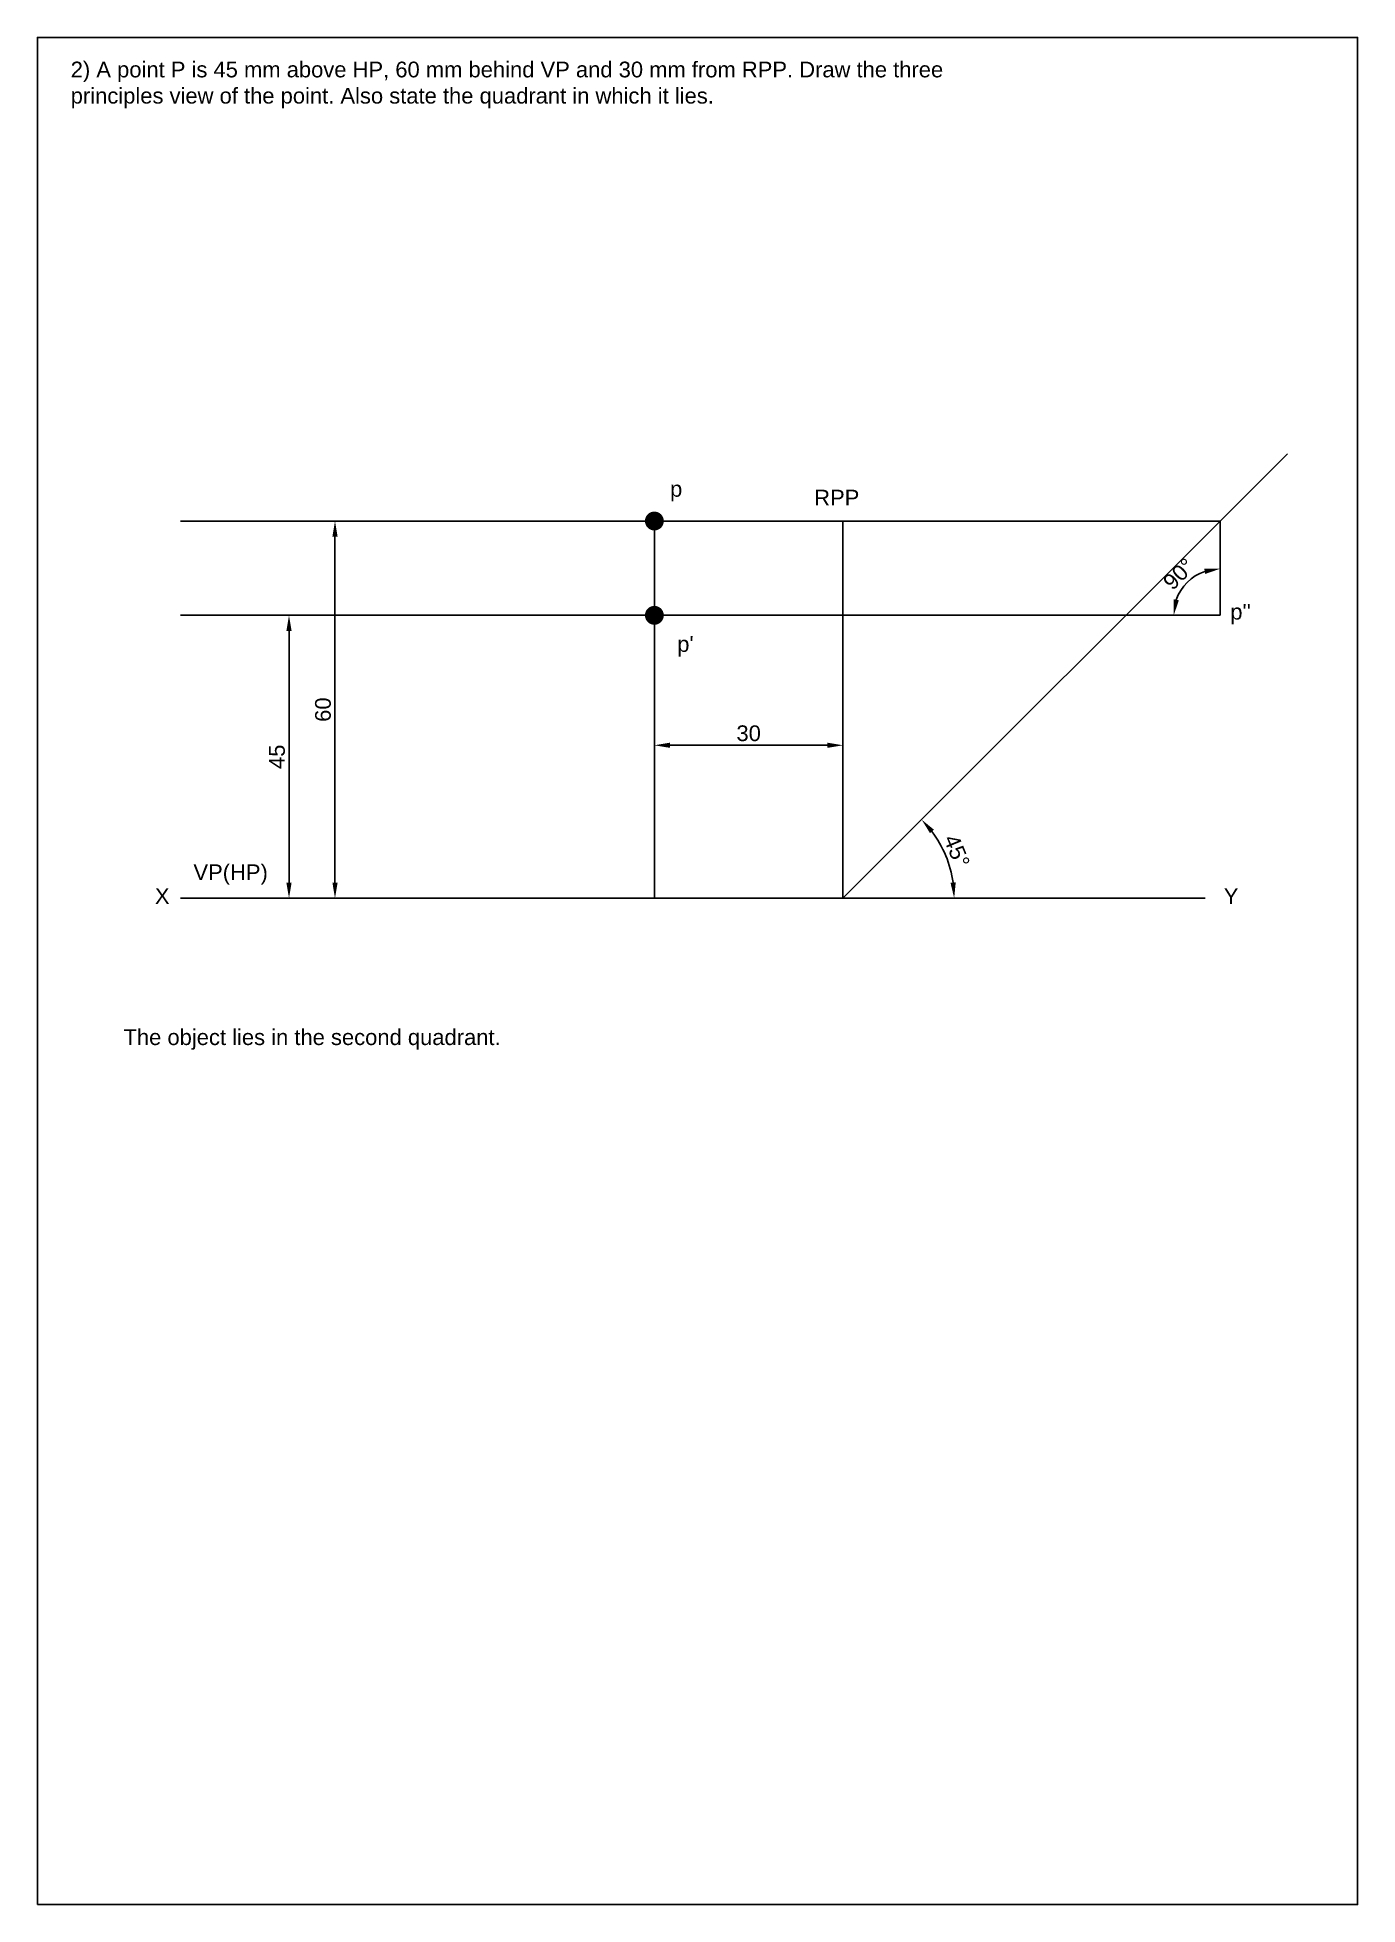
# Model space of a CAD drawing. Header units: millimetres. Extents: x 0 to 210, y 0 to 297.
import ezdxf

# ---------------------------------------------------------------- set-up
doc = ezdxf.new("R2010")
doc.units = ezdxf.units.MM
doc.styles.get("Standard").update_dxf_attribs({"font": 'arial.ttf'})
doc.dimstyles.new('ISO-25', dxfattribs={"dimtxt": 2.5, "dimasz": 2.5, "dimexe": 1.25, "dimexo": 0.625, "dimtad": 1, "dimtxsty": 'Standard', "dimcen": 2.5, "dimadec": 0, "dimazin": 0, "dimtfac": 1, "dimtmove": 0, "dimatfit": 3, "dimfxl": 1, "dimarcsym": 0})

# ---------------------------------------------------------------- blocks, each defined once
blk = doc.blocks.new('*D2')
at = {"color": 0, "lineweight": -2, "transparency": 16777216}
for p, q in [((67.53, 205.07), (38.78, 205.07)), ((40.03, 202.57), (40.03, 162.57)), ((67.07, 160.07), (38.78, 160.07))]:
    blk.add_line(p, q, dxfattribs=at)
at = {"color": 0, "transparency": 16777216}
for points in [[(39.61, 202.57), (40.44, 202.57), (40.03, 205.07)], [(39.61, 162.57), (40.44, 162.57), (40.03, 160.07)]]:
    blk.add_solid(points, dxfattribs=at)
at = {"layer": 'Defpoints', "color": 0, "transparency": 16777216}
for p in [(68.16, 205.07), (40.03, 160.07), (67.7, 160.07)]:
    blk.add_point(p, dxfattribs=at)
at = {"color": 0, "transparency": 16777216, "insert": (38.13, 182.57), "char_height": 2.5, "attachment_point": 5, "rotation": 90}
blk.add_mtext('45', dxfattribs=at)
blk = doc.blocks.new('*D3')
at = {"color": 0, "lineweight": -2, "transparency": 16777216}
for p, q in [((56.1, 220.07), (46.09, 220.07)), ((47.34, 162.57), (47.34, 217.57)), ((54.72, 160.07), (46.09, 160.07))]:
    blk.add_line(p, q, dxfattribs=at)
at = {"color": 0, "transparency": 16777216}
for points in [[(46.93, 217.57), (47.76, 217.57), (47.34, 220.07)], [(46.93, 162.57), (47.76, 162.57), (47.34, 160.07)]]:
    blk.add_solid(points, dxfattribs=at)
at = {"layer": 'Defpoints', "color": 0, "transparency": 16777216}
for p in [(47.34, 220.07), (56.72, 220.07), (55.35, 160.07)]:
    blk.add_point(p, dxfattribs=at)
at = {"color": 0, "transparency": 16777216, "insert": (45.44, 190.07), "char_height": 2.5, "attachment_point": 5, "rotation": 90}
blk.add_mtext('60', dxfattribs=at)
blk = doc.blocks.new('*D4')
at = {"color": 0, "lineweight": -2, "transparency": 16777216}
for p, q in [((98.14, 179.77), (98.14, 185.65)), ((100.64, 184.4), (125.64, 184.4)), ((128.14, 179.55), (128.14, 185.65))]:
    blk.add_line(p, q, dxfattribs=at)
at = {"color": 0, "transparency": 16777216}
for points in [[(100.64, 184.82), (100.64, 183.99), (98.14, 184.4)], [(125.64, 184.82), (125.64, 183.99), (128.14, 184.4)]]:
    blk.add_solid(points, dxfattribs=at)
at = {"layer": 'Defpoints', "color": 0, "transparency": 16777216}
for p in [(128.14, 184.4), (98.14, 179.15), (128.14, 178.92)]:
    blk.add_point(p, dxfattribs=at)
at = {"color": 0, "transparency": 16777216, "insert": (113.14, 186.3), "char_height": 2.5, "attachment_point": 5}
blk.add_mtext('30', dxfattribs=at)
blk = doc.blocks.new('*D5')
at = {"color": 0, "lineweight": -2, "transparency": 16777216}
blk.add_arc((128.14, 160.07), 17.69, 8.103, 36.897, dxfattribs=at)
at = {"color": 0, "transparency": 16777216}
for points in [[(141.98, 170.42), (142.61, 170.97), (140.65, 172.58)], [(146.07, 162.59), (145.24, 162.54), (145.83, 160.07)]]:
    blk.add_solid(points, dxfattribs=at)
at = {"layer": 'Defpoints', "color": 0, "transparency": 16777216}
for p in [(198.85, 230.78), (145.23, 164.65), (22.79, 160.07), (128.14, 160.07), (185.76, 160.07)]:
    blk.add_point(p, dxfattribs=at)
at = {"color": 0, "transparency": 16777216, "insert": (146.24, 167.57), "char_height": 2.5, "attachment_point": 5, "rotation": 292.5}
blk.add_mtext('45°', dxfattribs=at)
blk = doc.blocks.new('*D6')
at = {"color": 0, "lineweight": -2, "transparency": 16777216}
blk.add_arc((188.14, 205.07), 7.41, 109.4329, 160.5671, dxfattribs=at)
at = {"color": 0, "transparency": 16777216}
for points in [[(185.61, 212.47), (185.75, 211.65), (188.14, 212.48)], [(181.57, 207.47), (180.75, 207.61), (180.74, 205.07)]]:
    blk.add_solid(points, dxfattribs=at)
at = {"layer": 'Defpoints', "color": 0, "transparency": 16777216}
for p in [(188.14, 220.07), (184.44, 211.49), (22.79, 205.07), (188.14, 205.07), (188.14, 205.07)]:
    blk.add_point(p, dxfattribs=at)
at = {"color": 0, "transparency": 16777216, "insert": (181.56, 211.65), "char_height": 2.5, "attachment_point": 5, "rotation": 45}
blk.add_mtext('90°', dxfattribs=at)

msp = doc.modelspace()

# ---------------------------------------------------------------- linework, layer by layer
for p, q in [((128.142, 160.071), (198.853, 230.782)), ((22.785, 220.071), (188.142, 220.071)), ((98.142, 220.071), (98.142, 160.071)), ((128.142, 220.071), (128.142, 160.071)), ((188.142, 220.071), (188.142, 205.071)), ((22.785, 205.071), (188.142, 205.071)), ((22.785, 160.071), (185.758, 160.071))]:
    msp.add_line(p, q)
msp.add_lwpolyline([(0, 0), (210, 0), (210, 297), (0, 297)], close=True)
at = {"const_width": 1.5}
for points in [[(97.392, 220.071, 1), (98.892, 220.071, 1)], [(97.392, 205.071, 1), (98.892, 205.071, 1)]]:
    msp.add_lwpolyline(points, format="xyb", close=True, dxfattribs=at)

# ---------------------------------------------------------------- texts
at = {"char_height": 2.5, "attachment_point": 1}
for s, width, insert in [('2) A point P is 45 mm above HP, 60 mm behind VP and 30 mm from RPP. Draw the three\\Pprinciples view of the point. Also state the quadrant in which it lies.', 199.51637, (5.308, 293.135)), ('p', 7.49038, (100.636, 226.435)), ('RPP', 7.49038, (123.56, 225.045)), ("p''", 7.49038, (189.743, 206.895)), ("p'", 7.49038, (101.78, 201.757)), ('VP(HP)', 7.49038, (24.827, 165.458)), ('X', 7.49038, (18.699, 161.658)), ('Y', 7.49038, (188.708, 161.658)), ('The object lies in the second quadrant.', 103.50337, (13.704, 139.223))]:
    msp.add_mtext_dynamic_manual_height_columns(s, width=width, gutter_width=12.5, heights=[0], dxfattribs=dict(at, insert=insert))

# ---------------------------------------------------------------- dimensions: what is measured, and where the dimension line sits
for base, line1, line2, picture, middle in [((145.231, 164.65), ((22.785, 160.071), (185.758, 160.071)), ((128.142, 160.071), (198.853, 230.782)), '*D5', (146.239, 167.567)), ((184.439, 211.485), ((22.785, 205.071), (188.142, 205.071)), ((188.142, 220.071), (188.142, 205.071)), '*D6', (181.56, 211.653))]:
    dim = msp.add_angular_dim_2l(base=base, line1=line1, line2=line2, dimstyle='ISO-25')
    dim.commit()
    dim.dimension.update_dxf_attribs({"geometry": picture, "text_midpoint": middle})
for base, p1, p2, picture, middle in [((47.345, 220.071), (55.349, 160.071), (56.721, 220.071), '*D3', (45.443, 190.071)), ((40.026, 160.071), (68.156, 205.071), (67.698, 160.071), '*D2', (38.13, 182.571))]:
    dim = msp.add_linear_dim(base=base, p1=p1, p2=p2, angle=90, dimstyle='ISO-25')
    dim.commit()
    dim.dimension.update_dxf_attribs({"geometry": picture, "text_midpoint": middle})
dim = msp.add_linear_dim(base=(128.142, 184.402), p1=(98.142, 179.149), p2=(128.142, 178.92), dimstyle='ISO-25')
dim.commit()
dim.dimension.update_dxf_attribs({"geometry": '*D4', "text_midpoint": (113.142, 186.305)})

doc.saveas('drawing.dxf')
